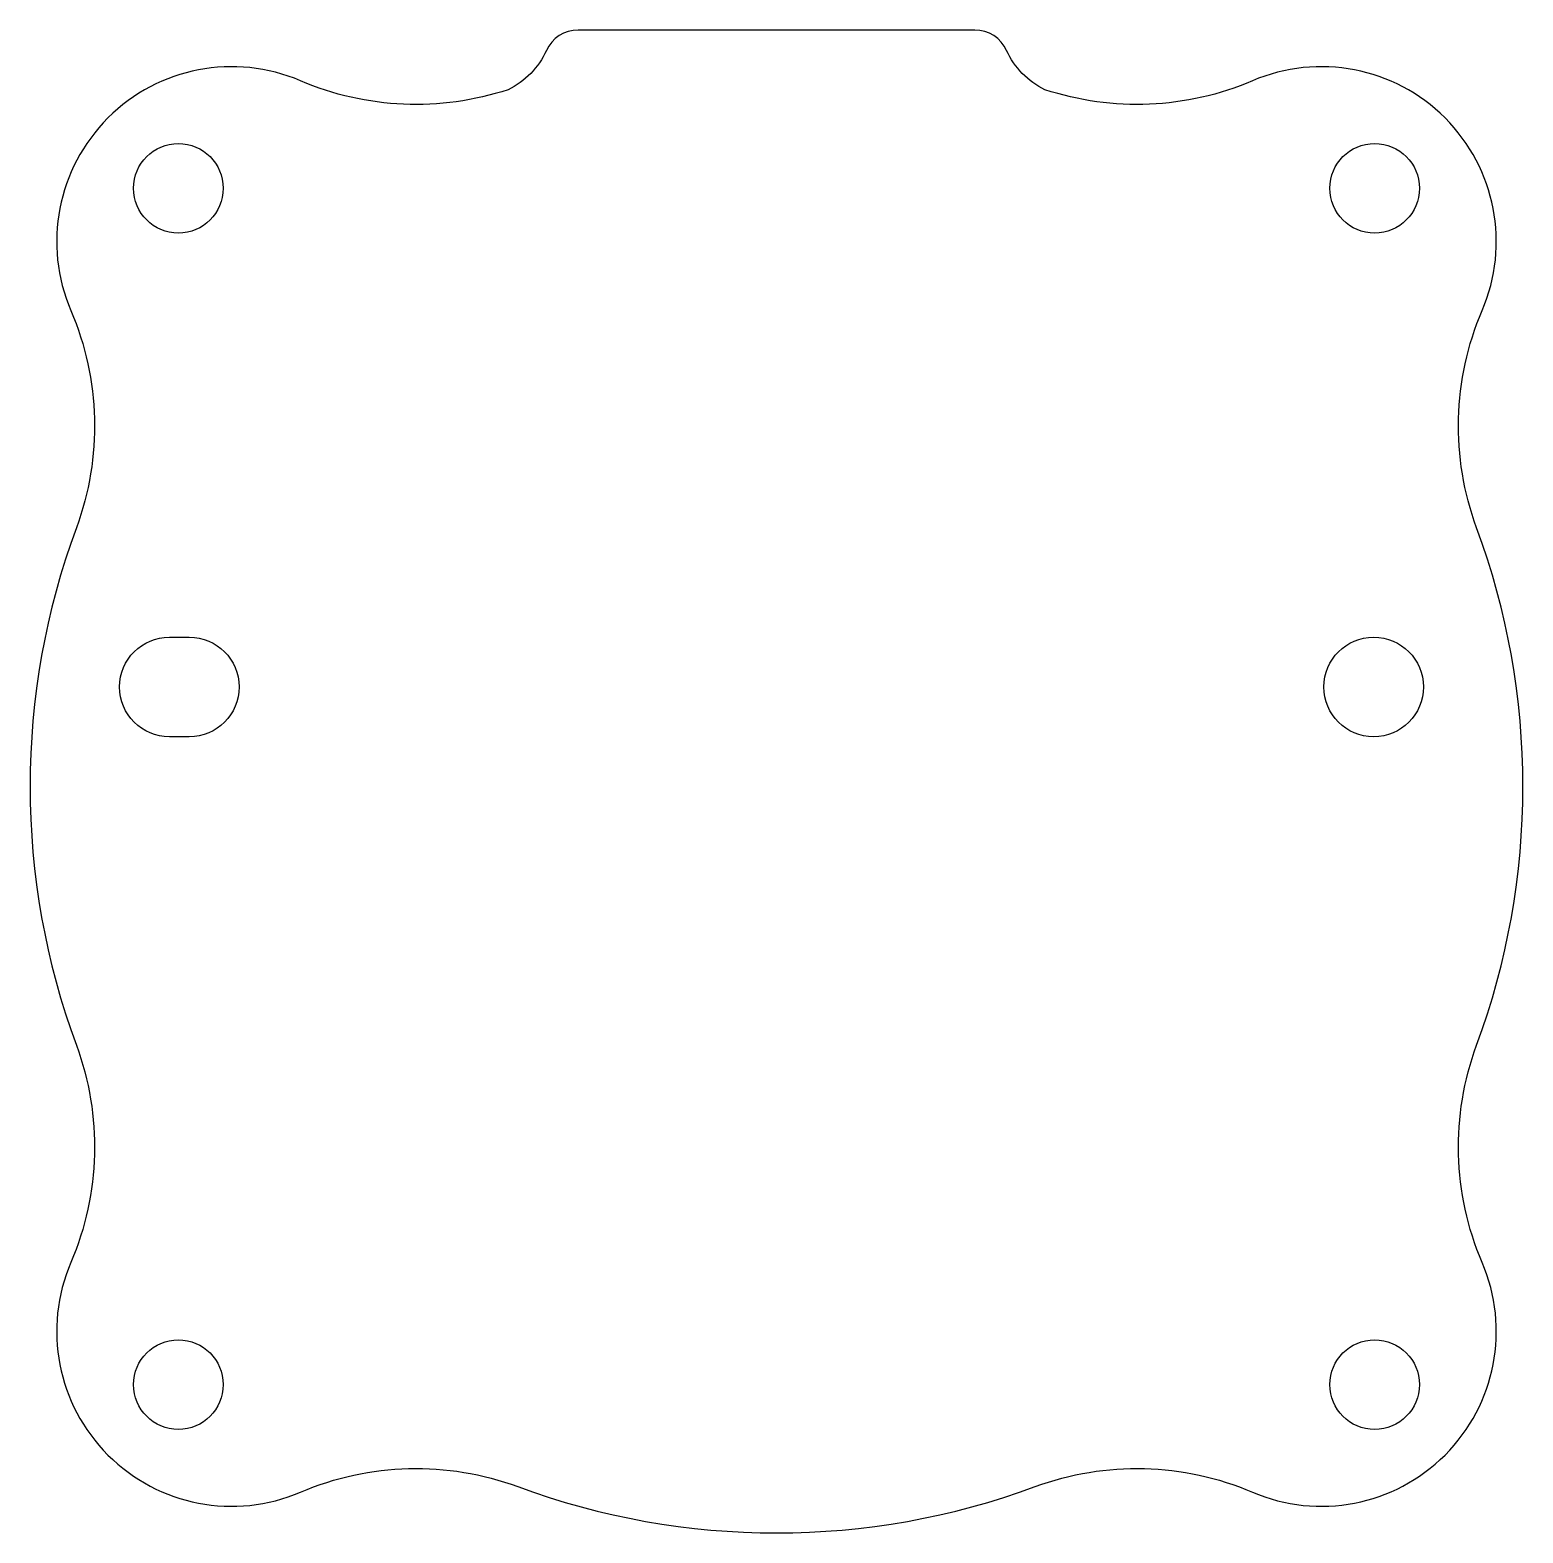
# Model space of a CAD drawing. Header units: millimetres. Extents: x -75 to 75, y -75 to 76.
import ezdxf

# ---------------------------------------------------------------- set-up
doc = ezdxf.new("R2010")
doc.units = ezdxf.units.MM

msp = doc.modelspace()

# ---------------------------------------------------------------- linework, layer by layer
for points in [[(19.94, 76), (-19.94, 76, 0.294044), (-23.12, 73.95, -0.175173), (-26.97, 70.01, -0.182986), (-47.82, 70.9, 0.676938), (-70.9, 47.82, -0.192003), (-70.35, 26, 0.17888), (-70.35, -26, -0.192003), (-70.9, -47.82, 0.676938), (-47.82, -70.9, -0.192003), (-26, -70.35, 0.17888), (26, -70.35, -0.192003), (47.82, -70.9, 0.676938), (70.9, -47.82, -0.192003), (70.35, -26, 0.17888), (70.35, 26, -0.192003), (70.9, 47.82, 0.676938), (47.82, 70.9, -0.182986), (26.97, 70.01, -0.175173), (23.12, 73.95, 0.294044)], [(-61, 15), (-59, 15, -1), (-59, 5), (-61, 5, -1)]]:
    msp.add_lwpolyline(points, format="xyb", close=True)
for centre, radius in [((-60.1, 60.1), 4.5), ((60.1, 60.1), 4.5), ((60, 10), 5), ((-60.1, -60.1), 4.5), ((60.1, -60.1), 4.5)]:
    msp.add_circle(centre, radius)

doc.saveas('drawing.dxf')
